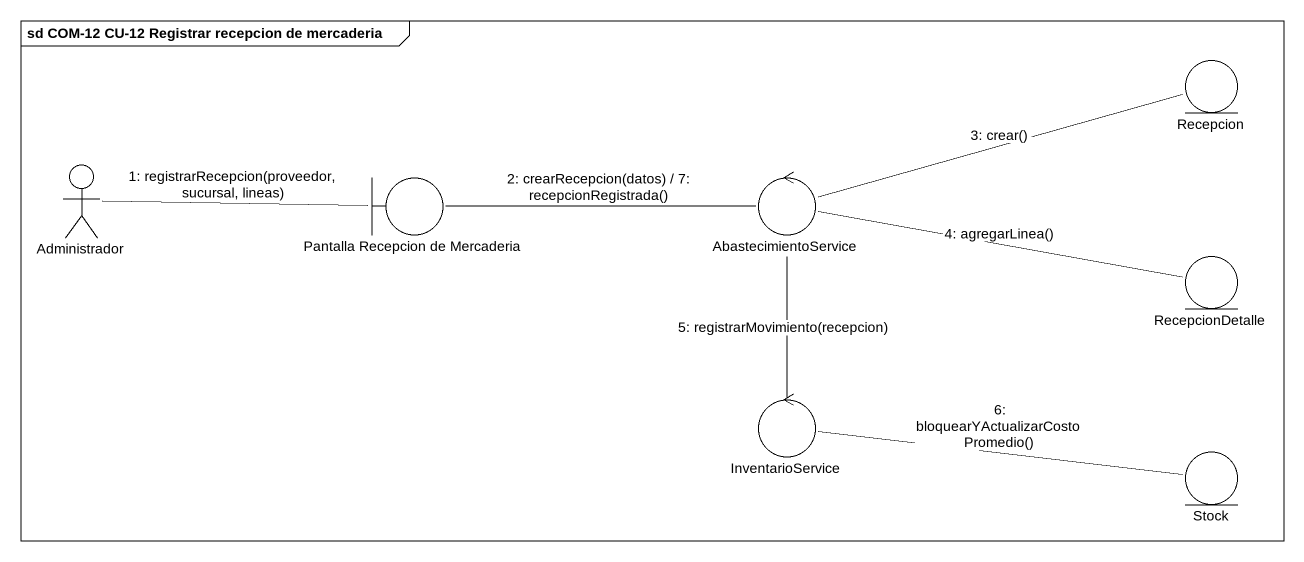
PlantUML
@startuml
mainframe sd COM-12 CU-12 Registrar recepcion de mercaderia
entity Recepcion
actor Administrador
boundary "Pantalla Recepcion de Mercaderia" as Pantalla_Recepcion_de
control AbastecimientoService
entity RecepcionDetalle
control InventarioService
entity Stock
Administrador -right- Pantalla_Recepcion_de : 1: registrarRecepcion(proveedor, sucursal, lineas)
Pantalla_Recepcion_de -right- AbastecimientoService : 2: crearRecepcion(datos) / 7: recepcionRegistrada()
AbastecimientoService -right- Recepcion : 3: crear()
AbastecimientoService -right- RecepcionDetalle : 4: agregarLinea()
AbastecimientoService -- InventarioService : 5: registrarMovimiento(recepcion)
InventarioService -right- Stock : 6: bloquearYActualizarCostoPromedio()
@enduml
